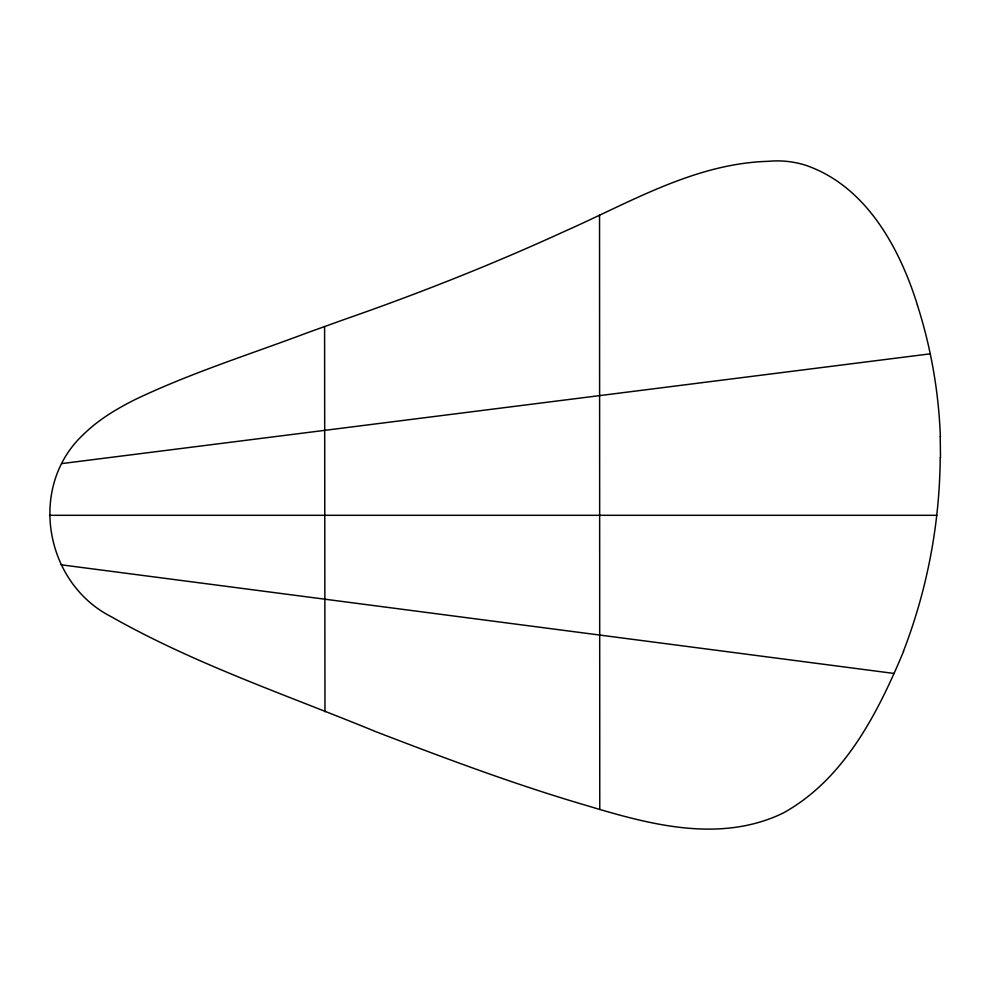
<?xml version="1.0" encoding="UTF-8"?>
<svg xmlns="http://www.w3.org/2000/svg" width="990" height="990" viewBox="0 0 990 990"><rect width="100%" height="100%" fill="white"/><g stroke="black" fill="none" stroke-linecap="round" stroke-linejoin="round"><path stroke-width="1.49" d="M324.968 711.798L324.596 326.552M599.767 809.424L599.544 215.201M940.488 457.764L940.228 436.602M903.548 651.432C877.808 712.936 844.569 778.573 784.266 812.443A129.096 129.096 0 0 1 768.277 819.312C708.852 840.609 645.072 823.123 587.058 805.662C515.443 784.699 445.525 758.488 375.915 731.709C287.1 695.153 195.079 664.228 111.276 616.733C44.327 582.788 27.683 485.991 83.667 434.264C98.592 419.562 116.808 408.746 135.432 399.403C190.946 372.908 249.839 354.395 307.321 332.776L345.04 319.213C420.032 293.077 493.936 263.786 566.132 230.658C631.051 201.873 695.351 163.387 768.277 161.321A94.57 94.57 0 0 1 805.167 165.095C865.705 185.551 899.403 247.389 917.396 304.92M930.241 353.826L62.147 463.543M49.5 515.307L936.874 515.307M894.391 673.497L61.071 564.783M940.215 457.751A550.589 550.589 0 0 1 903.412 651.383M917.334 304.945A490.05 490.05 0 0 1 940.351 436.602"/></g></svg>
